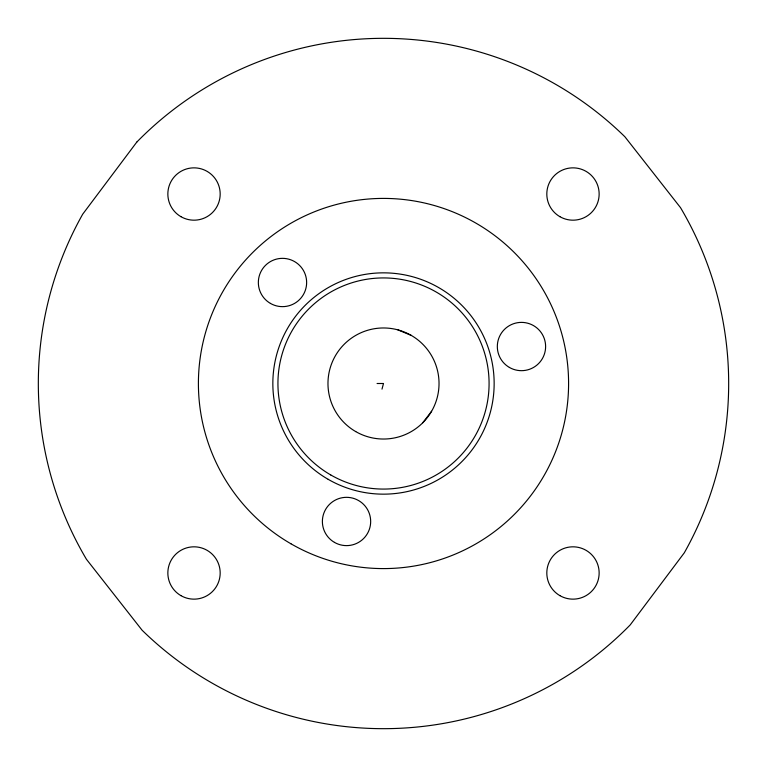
<?xml version="1.0" encoding="UTF-8"?>
<svg xmlns="http://www.w3.org/2000/svg" width="767" height="767" viewBox="0 0 767 767"><rect width="100%" height="100%" fill="white"/><g stroke="black" fill="none" stroke-linecap="round" stroke-linejoin="round"><path stroke-width="1.15" d="M381.995 389.128L383.5 383.5L377.067 383.5M422.761 422.761L431.591 411.265M397.872 329.868L411.265 335.409M136.785 142.096L82.711 214.175A345.169 345.169 0 0 0 86.47 559.325L142.096 630.215A345.169 345.169 0 0 0 630.215 624.904L684.289 552.825A345.169 345.169 0 0 0 680.53 207.675L624.904 136.785A345.169 345.169 0 0 0 136.785 142.096M290.952 543.793A185.087 185.087 0 0 0 568.587 383.5A185.087 185.087 0 0 0 290.952 223.207A185.087 185.087 0 0 0 290.952 543.793M328.171 479.327A110.649 110.649 0 0 0 494.149 383.5A110.649 110.649 0 0 0 328.171 287.673A110.649 110.649 0 0 0 328.171 479.327M270.425 303.406A24.141 24.141 0 0 0 306.637 282.496A24.141 24.141 0 0 0 270.425 261.585A24.141 24.141 0 0 0 270.425 303.406M334.46 542.384A24.141 24.141 0 0 0 370.672 521.474A24.141 24.141 0 0 0 334.46 500.563A24.141 24.141 0 0 0 334.46 542.384M509.403 367.441A24.141 24.141 0 0 0 545.615 346.531A24.141 24.141 0 0 0 509.403 325.62A24.141 24.141 0 0 0 509.403 367.441M355.735 431.591A55.531 55.531 0 0 0 439.031 383.5A55.531 55.531 0 0 0 355.735 335.409A55.531 55.531 0 0 0 355.735 431.591M180.935 595.643A26.164 26.164 0 0 0 220.177 572.978A26.164 26.164 0 0 0 180.935 550.322A26.164 26.164 0 0 0 180.935 595.643M330.711 474.926A105.578 105.578 0 0 0 489.078 383.5A105.578 105.578 0 0 0 330.711 292.074A105.578 105.578 0 0 0 330.711 474.926M180.935 216.678A26.164 26.164 0 0 0 220.177 194.022A26.164 26.164 0 0 0 180.935 171.357A26.164 26.164 0 0 0 180.935 216.678M559.9 595.643A26.164 26.164 0 0 0 599.142 572.978A26.164 26.164 0 0 0 559.9 550.322A26.164 26.164 0 0 0 559.9 595.643M559.9 216.678A26.164 26.164 0 0 0 599.142 194.022A26.164 26.164 0 0 0 559.9 171.357A26.164 26.164 0 0 0 559.9 216.678"/></g></svg>
